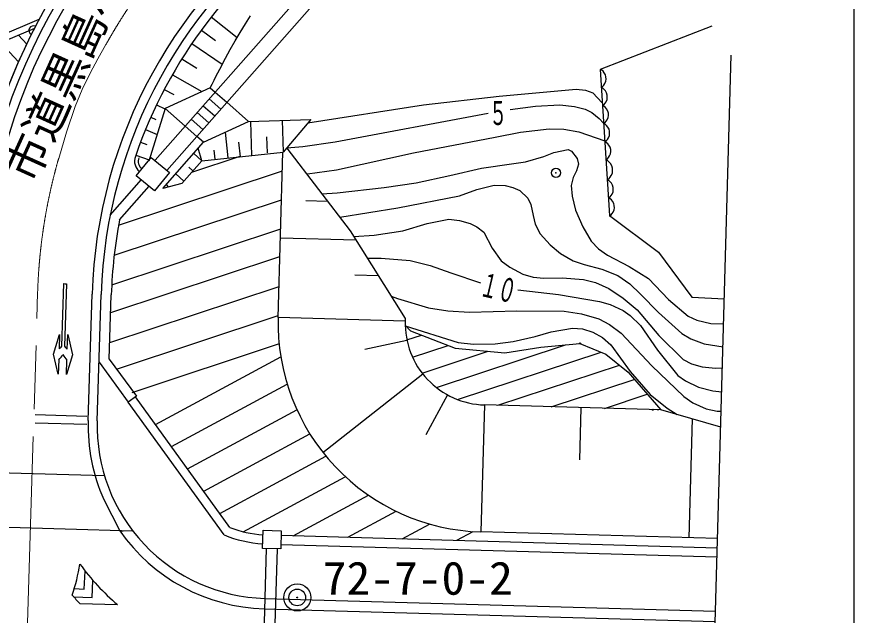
# Model space of a CAD drawing. Units: millimetres, scale not verified. Extents: x 40000 to 680000, y 20000 to 380000.
# Drawn here: x 532856 to 579000, y 279987 to 312971 of the extents above; entities that cross this region are included whole.
import ezdxf
from ezdxf.enums import TextEntityAlignment as Align

# ---------------------------------------------------------------- set-up
doc = ezdxf.new("R2010")
doc.units = ezdxf.units.MM
doc.header["$LTSCALE"] = 1000
doc.header["$PDMODE"] = 32
doc.header["$PDSIZE"] = 500
doc.linetypes.add('CHAIN', pattern=[18.5, 12, -1.5, 3.5, -1.5])
for name, color, linetype, lineweight in [('M-BGD', 7, 'Continuous', 25), ('M-BMK', 2, 'CHAIN', 13), ('M-BMK-OTRS', 5, 'Continuous', 25), ('M-BMK-SRVR', 3, 'Continuous', 25), ('M-TTL-BAND', 7, 'Continuous', 25)]:
    doc.layers.add(name, color=color, linetype=linetype, lineweight=lineweight)
doc.layers.add('M-BMK-HTXT', color=7, linetype='Continuous')
doc.layers.add('M-OTRS', color=6, linetype='Continuous')
doc.styles.add('ＭＳ ゴシック', font='')
doc.styles.get('ＭＳ ゴシック').set_extended_font_data('MS Gothic')

# ---------------------------------------------------------------- blocks, each defined once
blk = doc.blocks.new('BUHIN224')
at = {"color": 3, "linetype": 'Continuous', "lineweight": 25}
for radius in [746, 458, 22.5]:
    blk.add_circle((0, 0), radius, dxfattribs=at)

msp = doc.modelspace()

# ---------------------------------------------------------------- linework, layer by layer
at = {"layer": 'M-BGD'}
for p, q in [((540483, 305069), (553402, 319705)), ((541120, 304506), (554010, 319109)), ((543577, 312957), (545000, 311835)), ((545452, 312574), (545744, 313016)), ((527174, 309883), (534099, 312845)), ((545161, 312101), (545452, 312574)), ((571159, 312446), (564994, 310072)), ((533828, 312328), (527280, 309548)), ((533413, 311462), (532953, 311956)), ((543028, 312236), (543802, 311668)), ((544889, 311645), (545161, 312101)), ((532958, 310484), (531973, 311540)), ((542505, 311496), (544181, 310354)), ((544618, 311161), (544889, 311645)), ((544362, 310696), (544618, 311161)), ((541950, 310647), (542777, 310130)), ((544251, 310488), (544362, 310696)), ((544038, 310079), (544147, 310289)), ((544147, 310289), (544251, 310488)), ((541429, 309777), (543054, 308847)), ((543726, 309469), (543828, 309670)), ((543828, 309670), (543935, 309879)), ((543935, 309879), (544038, 310079)), ((564994, 310072), (565516, 302013)), ((565097, 310019), (564994, 310072)), ((565161, 309963), (565097, 310019)), ((565226, 309887), (565161, 309963)), ((565294, 309771), (565226, 309887)), ((565322, 309653), (565294, 309771)), ((565329, 309533), (565322, 309653)), ((543518, 309058), (543620, 309259)), ((543620, 309259), (543726, 309469)), ((565154, 309141), (565210, 309205)), ((565210, 309205), (565265, 309288)), ((565265, 309288), (565317, 309412)), ((565317, 309412), (565329, 309533)), ((540979, 308956), (541507, 308679)), ((543518, 309058), (541028, 307922)), ((543518, 309058), (543791, 308817)), ((543791, 308817), (544429, 308255)), ((559437, 308598), (563676, 308974)), ((563676, 308974), (564198, 308925)), ((564198, 308925), (564604, 308779)), ((564604, 308779), (565113, 308235)), ((565058, 309075), (565154, 309141)), ((565162, 309021), (565058, 309075)), ((565226, 308965), (565162, 309021)), ((565291, 308889), (565226, 308965)), ((565358, 308773), (565291, 308889)), ((565386, 308655), (565358, 308773)), ((543461, 308442), (544098, 307880)), ((545623, 307200), (544429, 308255)), ((555276, 308117), (559437, 308598)), ((565275, 308207), (565330, 308290)), ((565330, 308290), (565382, 308414)), ((565382, 308414), (565394, 308535)), ((565394, 308535), (565386, 308655)), ((541028, 307922), (540134, 305014)), ((540558, 308120), (541021, 307898)), ((541028, 307922), (542137, 306943)), ((543130, 308068), (543767, 307505)), ((548900, 307125), (555276, 308117)), ((560040, 307860), (561435, 308048)), ((561435, 308048), (562780, 308111)), ((562780, 308111), (563581, 308029)), ((563581, 308029), (564181, 307869)), ((564181, 307869), (564541, 307696)), ((565123, 308077), (565219, 308143)), ((565227, 308023), (565123, 308077)), ((565219, 308143), (565275, 308207)), ((565290, 307967), (565227, 308023)), ((565356, 307891), (565290, 307967)), ((565423, 307775), (565356, 307891)), ((540243, 307439), (540518, 307317)), ((542468, 307318), (543105, 306755)), ((542799, 307693), (543436, 307130)), ((545623, 307200), (549061, 307317)), ((549061, 307317), (547543, 305507)), ((550399, 306082), (558827, 307648)), ((564541, 307696), (564952, 307363)), ((564952, 307363), (565185, 307114)), ((565394, 307293), (565446, 307416)), ((565451, 307657), (565423, 307775)), ((565446, 307416), (565459, 307537)), ((565459, 307537), (565451, 307657)), ((542137, 306943), (542774, 306380)), ((543149, 306050), (545623, 307200)), ((545727, 307204), (545791, 305324)), ((547483, 307263), (547543, 305507)), ((565188, 307079), (565284, 307145)), ((565291, 307025), (565188, 307079)), ((565284, 307145), (565340, 307209)), ((565355, 306969), (565291, 307025)), ((565340, 307209), (565394, 307293)), ((565420, 306893), (565355, 306969)), ((565488, 306777), (565420, 306893)), ((539948, 306750), (540587, 306487)), ((544336, 306602), (544484, 305187)), ((559218, 306341), (560604, 306612)), ((560604, 306612), (562198, 306796)), ((562198, 306796), (562993, 306772)), ((562993, 306772), (563829, 306629)), ((563829, 306629), (565249, 306138)), ((565459, 306295), (565511, 306418)), ((565516, 306659), (565488, 306777)), ((565511, 306418), (565523, 306539)), ((565523, 306539), (565516, 306659)), ((539673, 306052), (540018, 305922)), ((540905, 303507), (543149, 306050)), ((543149, 306050), (542774, 306380)), ((545077, 306066), (545161, 305258)), ((546665, 305472), (546635, 306353)), ((548617, 305822), (550399, 306082)), ((554707, 305465), (559218, 306341)), ((565252, 306081), (565348, 306147)), ((565356, 306027), (565252, 306081)), ((565348, 306147), (565404, 306211)), ((565420, 305971), (565356, 306027)), ((565404, 306211), (565459, 306295)), ((565485, 305895), (565420, 305971)), ((543057, 305039), (542860, 305722)), ((543057, 305039), (547543, 305507)), ((543719, 305618), (543772, 305113)), ((547263, 296401), (547522, 305505)), ((547729, 305747), (548617, 305822)), ((547736, 305737), (551227, 301168)), ((561904, 305264), (562456, 305497)), ((562456, 305497), (563245, 305646)), ((563245, 305646), (563422, 305568)), ((563422, 305568), (563732, 305167)), ((565552, 305780), (565485, 305895)), ((565580, 305661), (565552, 305780)), ((565576, 305420), (565588, 305541)), ((565588, 305541), (565580, 305661)), ((539418, 305347), (540158, 305091)), ((539435, 304211), (540260, 305215)), ((540260, 305215), (541264, 304389)), ((541945, 303778), (543057, 305039)), ((542497, 304404), (545158, 305285)), ((542607, 305436), (543057, 305039)), ((550470, 304542), (554707, 305465)), ((560886, 304982), (561904, 305264)), ((563732, 305167), (563804, 304854)), ((565317, 305083), (565413, 305149)), ((565431, 305024), (565317, 305083)), ((565413, 305149), (565469, 305213)), ((565501, 304963), (565431, 305024)), ((565469, 305213), (565524, 305297)), ((565524, 305297), (565576, 305420)), ((542561, 304476), (542336, 304675)), ((556713, 304217), (558468, 304618)), ((558468, 304618), (560112, 304873)), ((560112, 304873), (560886, 304982)), ((563804, 304854), (563694, 304480)), ((565573, 304879), (565501, 304963)), ((565647, 304752), (565573, 304879)), ((565678, 304621), (565647, 304752)), ((565686, 304490), (565678, 304621)), ((538470, 301491), (547492, 304478)), ((540439, 303385), (539435, 304211)), ((541264, 304389), (540439, 303385)), ((541615, 304311), (542064, 303914)), ((548824, 304314), (548884, 304318)), ((548884, 304318), (550470, 304542)), ((554867, 303826), (556713, 304217)), ((563506, 304113), (563402, 303662)), ((563694, 304480), (563506, 304113)), ((565494, 304058), (565555, 304128)), ((565555, 304128), (565615, 304220)), ((565615, 304220), (565673, 304356)), ((565673, 304356), (565686, 304490)), ((538005, 302043), (539731, 303998)), ((538525, 301786), (540151, 303628)), ((541945, 303778), (540905, 303507)), ((541221, 303590), (541131, 303711)), ((553093, 303552), (554867, 303826)), ((558201, 303447), (559167, 303682)), ((559167, 303682), (559770, 303674)), ((559770, 303674), (560197, 303568)), ((563402, 303662), (563452, 303079)), ((565388, 303985), (565494, 304058)), ((565492, 303932), (565388, 303985)), ((565556, 303876), (565492, 303932)), ((565621, 303800), (565556, 303876)), ((565688, 303684), (565621, 303800)), ((565716, 303566), (565688, 303684)), ((540436, 303389), (540439, 303385)), ((549659, 303220), (550502, 303274)), ((550502, 303274), (553093, 303552)), ((557257, 303093), (558201, 303447)), ((560197, 303568), (560574, 303387)), ((560574, 303387), (561008, 302977)), ((565605, 303117), (565659, 303201)), ((565659, 303201), (565712, 303325)), ((565712, 303325), (565724, 303446)), ((565724, 303446), (565716, 303566)), ((538224, 299830), (547447, 302883)), ((548783, 302846), (549971, 302813)), ((553861, 302441), (557257, 303093)), ((561008, 302977), (561175, 302615)), ((563452, 303079), (563649, 302305)), ((565453, 302987), (565549, 303054)), ((565557, 302934), (565453, 302987)), ((565549, 303054), (565605, 303117)), ((565620, 302878), (565557, 302934)), ((565685, 302802), (565620, 302878)), ((565753, 302686), (565685, 302802)), ((550651, 301922), (553861, 302441)), ((561175, 302615), (561309, 302023)), ((563649, 302305), (564054, 301384)), ((565724, 302203), (565776, 302327)), ((565781, 302568), (565753, 302686)), ((565776, 302327), (565788, 302448)), ((565788, 302448), (565781, 302568)), ((555462, 301570), (556657, 301818)), ((556657, 301818), (557252, 301745)), ((561309, 302023), (561427, 301544)), ((565516, 302013), (568215, 299989)), ((565518, 301989), (565613, 302056)), ((565613, 302056), (565669, 302120)), ((565669, 302120), (565724, 302203)), ((554131, 301166), (555462, 301570)), ((557252, 301745), (557838, 301570)), ((557838, 301570), (558214, 301401)), ((558214, 301401), (558599, 301096)), ((561427, 301544), (561701, 301005)), ((564054, 301384), (564506, 300600)), ((538088, 298205), (547402, 301287)), ((551227, 301168), (554264, 296347)), ((551423, 300856), (552550, 300933)), ((552550, 300933), (554131, 301166)), ((558599, 301096), (559053, 300209)), ((561701, 301005), (562240, 300403)), ((551552, 300652), (547387, 300770)), ((562240, 300403), (562814, 299928)), ((564506, 300600), (564910, 300173)), ((559053, 300209), (559553, 299526)), ((564910, 300173), (565401, 299825)), ((568215, 299989), (570050, 297517)), ((538035, 296680), (547359, 299766)), ((552169, 299673), (552939, 299664)), ((552939, 299664), (554531, 299537)), ((554531, 299537), (555640, 299255)), ((559553, 299526), (560027, 299170)), ((562814, 299928), (563509, 299528)), ((563509, 299528), (564114, 299316)), ((565401, 299825), (566604, 299204)), ((555640, 299255), (556774, 298853)), ((560027, 299170), (560739, 298786)), ((564114, 299316), (565088, 299068)), ((565088, 299068), (565978, 298706)), ((566604, 299204), (567659, 298538)), ((552792, 298684), (551483, 298722)), ((556774, 298853), (558408, 298303)), ((560739, 298786), (561311, 298619)), ((561311, 298619), (561905, 298565)), ((561905, 298565), (562909, 298587)), ((562909, 298587), (564076, 298498)), ((565978, 298706), (566634, 298243)), ((535342, 294813), (535447, 298261)), ((535447, 298261), (535522, 298259)), ((535597, 298256), (535492, 294808)), ((535522, 298259), (535597, 298256)), ((537985, 295010), (547311, 298097)), ((564076, 298498), (564747, 298320)), ((564747, 298320), (565478, 297992)), ((566634, 298243), (567228, 297688)), ((567659, 298538), (568762, 297383)), ((536794, 290717), (537005, 297679)), ((537293, 290701), (537505, 297664)), ((537957, 294109), (538065, 297647)), ((560469, 297913), (562700, 297660)), ((562700, 297660), (564961, 297281)), ((565478, 297992), (566276, 297470)), ((567228, 297688), (568217, 296664)), ((553490, 297576), (553828, 297449)), ((553828, 297449), (555544, 296936)), ((564961, 297281), (565549, 297110)), ((566276, 297470), (567035, 296819)), ((568762, 297383), (569849, 296477)), ((570050, 297517), (571844, 297419)), ((555544, 296936), (556613, 296762)), ((556613, 296762), (557797, 296694)), ((557797, 296694), (560406, 296769)), ((560406, 296769), (563026, 296739)), ((563026, 296739), (563975, 296602)), ((565549, 297110), (566272, 296780)), ((566272, 296780), (566660, 296508)), ((567035, 296819), (568240, 295398)), ((538359, 293554), (547266, 296502)), ((554260, 296203), (547263, 296401)), ((554264, 296347), (554260, 296203)), ((563975, 296602), (564934, 296320)), ((564934, 296320), (565513, 296017)), ((566660, 296508), (567216, 295952)), ((568217, 296664), (569493, 295508)), ((569849, 296477), (570323, 296256)), ((570323, 296256), (571099, 296069)), ((554260, 295968), (554559, 295654)), ((554260, 295945), (557185, 295020)), ((562295, 295605), (563481, 295814)), ((563481, 295814), (564024, 295773)), ((565513, 296017), (566152, 295534)), ((567216, 295952), (568152, 294600)), ((571099, 296069), (571805, 296054)), ((534879, 294376), (535212, 295467)), ((535212, 295467), (535188, 294667)), ((535638, 294654), (535662, 295453)), ((535662, 295453), (535929, 294345)), ((554352, 295161), (555153, 295426)), ((554559, 295654), (557013, 294714)), ((560209, 295073), (561417, 295352)), ((561417, 295352), (562295, 295605)), ((564024, 295773), (564597, 295594)), ((564597, 295594), (565126, 295289)), ((566152, 295534), (567842, 293734)), ((568240, 295398), (569574, 294077)), ((569493, 295508), (569995, 295218)), ((539219, 292272), (547333, 294957)), ((552038, 294648), (554356, 295140)), ((554663, 294211), (556629, 294861)), ((555976, 292539), (563086, 294892)), ((557185, 295020), (558024, 294931)), ((558024, 294931), (559211, 294944)), ((559211, 294944), (560209, 295073)), ((561735, 294768), (563889, 294966)), ((563889, 294966), (565310, 294384)), ((565126, 295289), (565590, 294883)), ((565590, 294883), (566651, 293425)), ((569995, 295218), (570735, 294946)), ((570735, 294946), (571769, 294782)), ((555191, 293332), (558821, 294534)), ((557013, 294714), (559751, 294441)), ((557148, 291873), (565052, 294489)), ((559751, 294441), (561735, 294768)), ((568152, 294600), (569289, 293205)), ((535145, 293268), (534879, 294376)), ((535170, 294068), (535145, 293268)), ((535929, 294345), (535595, 293254)), ((535595, 293254), (535620, 294054)), ((537392, 293935), (538994, 291724)), ((537957, 294109), (539447, 292053)), ((540496, 290506), (547408, 294230)), ((565310, 294384), (566536, 293383)), ((569574, 294077), (570034, 293843)), ((559371, 291556), (566062, 293770)), ((567842, 293734), (569608, 292035)), ((570034, 293843), (570616, 293675)), ((570616, 293675), (571358, 293613)), ((571358, 293613), (571736, 293626)), ((549727, 288955), (555224, 293289)), ((566536, 293383), (568343, 291301)), ((566651, 293425), (567754, 292149)), ((569289, 293205), (569694, 292909)), ((541382, 289279), (547760, 292716)), ((562302, 291472), (566879, 292987)), ((569694, 292909), (570422, 292561)), ((570422, 292561), (571213, 292358)), ((556592, 292131), (555387, 289937)), ((565233, 291389), (567589, 292169)), ((567754, 292149), (568701, 291406)), ((571213, 292358), (571698, 292300)), ((539447, 292053), (538994, 291724)), ((544281, 284416), (538996, 291726)), ((544602, 284825), (539401, 292019)), ((569608, 292035), (570115, 291697)), ((570115, 291697), (570843, 291371)), ((542269, 288053), (548296, 291301)), ((558631, 291577), (558432, 284580)), ((568343, 291301), (558631, 291577)), ((563936, 291426), (563854, 288554)), ((568164, 291306), (568299, 291351)), ((571643, 290360), (568343, 291301)), ((568701, 291406), (569251, 291042)), ((570843, 291371), (571440, 291243)), ((571440, 291243), (571668, 291226)), ((536725, 290944), (533877, 291030)), ((536725, 290944), (533877, 291030)), ((570077, 290806), (569891, 284254)), ((536714, 290494), (533863, 290581)), ((536714, 290494), (533863, 290581)), ((543155, 286827), (549007, 289980)), ((544042, 285601), (549891, 288752)), ((537693, 287670), (529724, 287896)), ((545332, 284592), (550960, 287624)), ((548088, 284373), (552233, 286606)), ((537646, 286363), (538528, 284645)), ((551092, 284288), (553753, 285721)), ((539256, 284624), (527991, 284944)), ((554096, 284203), (555606, 285016)), ((538528, 284645), (538716, 284639)), ((546401, 283671), (546430, 284670)), ((546430, 284670), (547429, 284642)), ((547429, 284642), (547401, 283642)), ((547422, 284392), (571454, 283709)), ((557101, 284117), (557997, 284600)), ((571468, 284209), (558432, 284580)), ((547408, 283892), (571440, 283210)), ((546601, 283665), (546232, 270670)), ((547401, 283642), (546401, 283671)), ((547201, 283648), (546832, 270653)), ((536578, 281429), (536629, 282422)), ((537004, 280957), (537053, 281911)), ((536026, 281458), (536578, 281429)), ((535992, 281009), (537004, 280957)), ((536328, 280631), (538410, 280571)), ((546519, 280916), (571355, 280211)), ((546503, 280342), (571338, 279636))]:
    msp.add_line(p, q, dxfattribs=at)
for centre in [(563889, 294966), (567900, 291314)]:
    msp.add_circle(centre, 30, dxfattribs=at)
for centre, radius, start, end in [((563993, 296858), 33900, 124.1474, 171.2728), ((563993, 296858), 33500, 124.1677, 178.2574), ((563993, 296858), 33000, 124.1935, 178.2574), ((563993, 296858), 27000, 124.1935, 178.2574), ((563993, 296858), 26500, 124.1722, 178.2574), ((563993, 296858), 26000, 124.1502, 161.1275), ((533776, 312223), 250, 63.0474, 243.0474), ((563993, 296858), 33900, 152.8496, 161.9452), ((540134, 305014), 786, 161.1275, 228.5657), ((540134, 305014), 586, 161.1275, 228.5657), ((563993, 296858), 25940, 169.0499, 178.2574), ((558758, 296075), 11500, 178.3729, 268.3729), ((558758, 296075), 4500, 178.3729, 268.3729), ((534930, 295096), 500, 301.0101, 325.5047), ((535921, 295066), 500, 211.0101, 235.5048), ((534522, 294830), 1000, 310.343, 331.7967), ((536312, 294775), 1000, 204.7181, 226.1718), ((546789, 290412), 10000, 178.2574, 203.8888), ((546789, 290413), 9500, 178.2576, 268.3729), ((543699, 287499), 10000, 178.2576, 178.3728), ((546789, 290413), 6000, 248.6253, 266.4997), ((546789, 290413), 10075, 214.9236, 268.3729), ((546789, 290413), 6500, 247.306, 266.6439), ((523616, 285068), 12925, 342.1222, 349.9094), ((546789, 290413), 12925, 216.0634, 229.5875), ((543699, 287499), 10075, 219.4268, 222.9794)]:
    msp.add_arc(centre, radius, start, end, dxfattribs=at)
at = {"layer": 'M-BMK'}
msp.add_line((533401, 277852), (534007, 297771), dxfattribs=at)
msp.add_lwpolyline([(535167, 305167), (535597, 306609), (536082, 308027), (536468, 308956), (536909, 309859), (537333, 310651), (537773, 311437)], dxfattribs=at)
for radius, start, end in [(30001, 144.8206, 150.925), (30000, 163.9194, 178.2549)]:
    msp.add_arc((563993, 296858), radius, start, end, dxfattribs=at)
at = {"layer": 'M-BMK-OTRS'}
msp.add_line((571277, 277462), (572225, 310862), dxfattribs=at)
at = {"layer": 'M-OTRS'}
msp.add_point((562565, 304369), dxfattribs=at)
at = {"layer": 'M-TTL-BAND'}
msp.add_line((579000, 20000), (579000, 370000), dxfattribs=at)

# ---------------------------------------------------------------- block references
at = {"layer": 'M-BMK-SRVR', "rotation": 68}
msp.add_blockref('BUHIN224', (548313, 280968), dxfattribs=at)

# ---------------------------------------------------------------- texts
at = {"layer": 'M-BGD', "style": 'ＭＳ ゴシック', "width": 0.55}
for s, rotation, p in [('５', 1.4, (558911, 306597)), ('１０', 346.8, (558198, 297229))]:
    msp.add_text(s, height=1320, rotation=rotation, dxfattribs=at).set_placement(p, align=Align.BOTTOM_LEFT)
at = {"layer": 'M-BMK-HTXT', "style": 'ＭＳ ゴシック'}
msp.add_text('市道黒島小野線', height=1833, rotation=65.7, dxfattribs=at).set_placement((534270, 303453), align=Align.BOTTOM_LEFT)
at = {"layer": 'M-BMK-SRVR', "style": 'ＭＳ ゴシック', "width": 1.05}
msp.add_text('72-7-0-2', height=1833, dxfattribs=at).set_placement((549714, 280568), align=Align.BOTTOM_LEFT)

doc.saveas('drawing.dxf')
